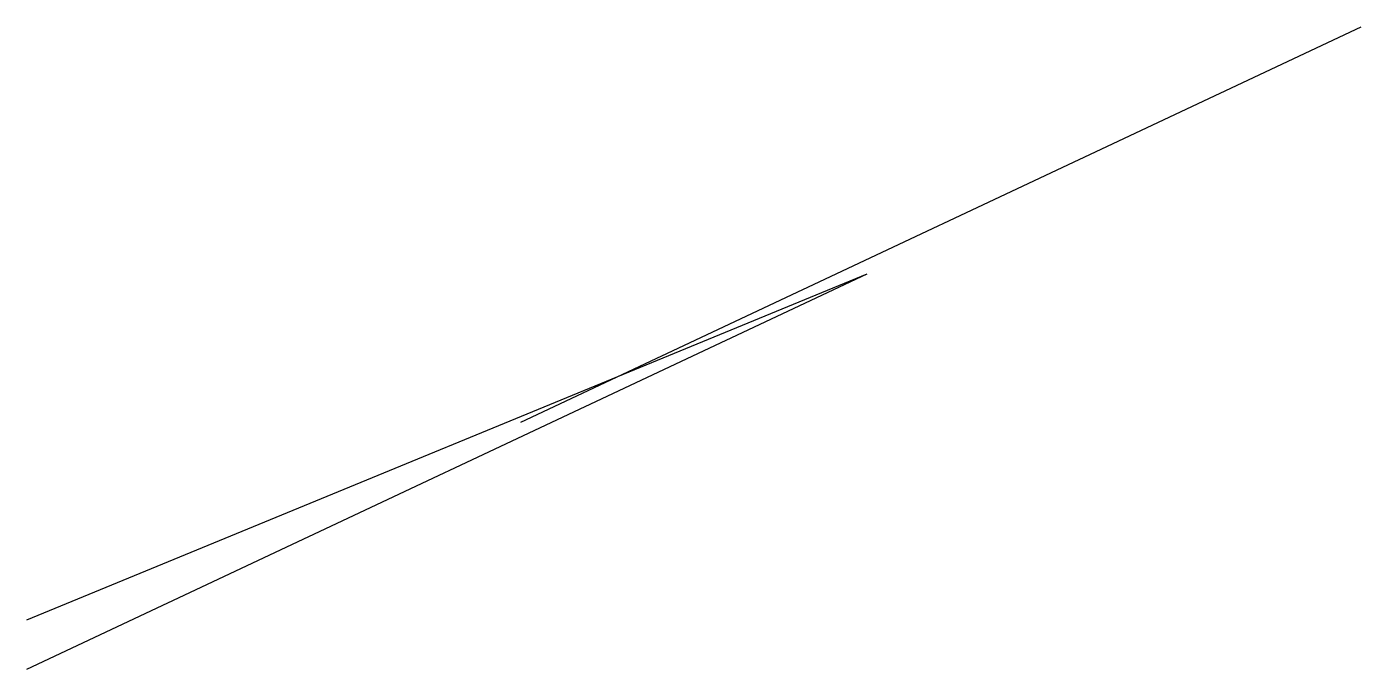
# Model space of a CAD drawing. Header units: millimetres. Extents: x 10 to 280, y 10 to 140.
import ezdxf

# ---------------------------------------------------------------- set-up
doc = ezdxf.new("R2010")
doc.units = ezdxf.units.MM
doc.layers.add('Layer 1', color=7, linetype='Continuous')

msp = doc.modelspace()

# ---------------------------------------------------------------- linework, layer by layer
for p, q in [((110, 60), (280, 140)), ((10, 10), (180, 90))]:
    msp.add_line(p, q)
at = {"layer": 'Layer 1'}
msp.add_line((10, 20), (180, 90), dxfattribs=at)

doc.saveas('drawing.dxf')
